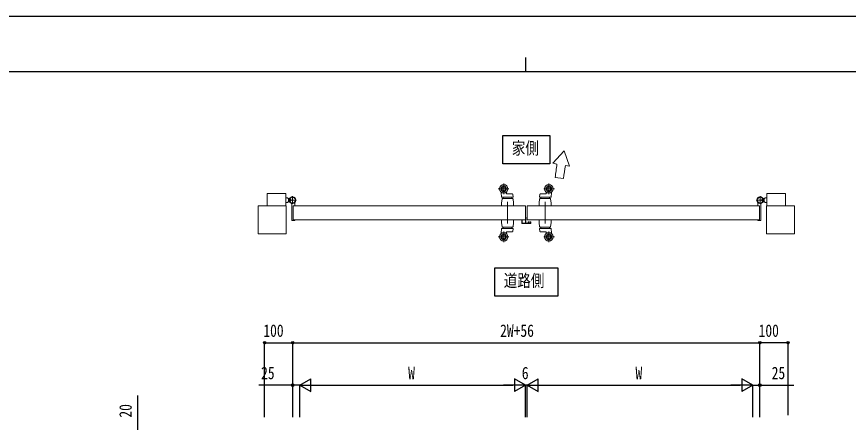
# Model space of a CAD drawing. Units: millimetres, scale not verified. Extents: x -4205 to 4205, y -2970 to 2970.
# Drawn here: x -1809 to 1140, y 1533 to 2970 of the extents above; entities that cross this region are included whole.
import ezdxf
from ezdxf.enums import TextEntityAlignment as Align

# ---------------------------------------------------------------- set-up
doc = ezdxf.new("R2010")
doc.units = ezdxf.units.MM
doc.header["$LTSCALE"] = 12
for name, color, linetype in [('0-2_USER1', 3, 'Continuous'), ('0-5_YKK_D', 6, 'Continuous'), ('0-6_YKK_ZWAK', 7, 'Continuous')]:
    doc.layers.add(name, color=color, linetype=linetype)
doc.layers.add('0-4_YKK_A1', color=4, linetype='Continuous', lineweight=18)
doc.styles.add('ＭＳ ゴシック', font='')
doc.styles.get('ＭＳ ゴシック').set_extended_font_data('MS Gothic')

msp = doc.modelspace()

# ---------------------------------------------------------------- linework, layer by layer
at = {"layer": '0-2_USER1'}
for points in [[(-85.18, 2448.94), (-85.18, 2548.94), (81.22, 2548.94), (81.22, 2448.94)], [(-113.98, 1979.7), (-113.98, 2079.7), (110.02, 2079.7), (110.02, 1979.7)]]:
    msp.add_lwpolyline(points, close=True, dxfattribs=at)
at = {"layer": '0-4_YKK_A1'}
for p, q in [((132.32, 2494.95), (92.1, 2450.43)), ((132.32, 2494.95), (151.19, 2440.01)), ((106.44, 2447.9), (92.1, 2450.43)), ((151.19, 2440.01), (136.41, 2442.61)), ((129.98, 2397.03), (100.14, 2400.21)), ((-63.98, 2360), (-101.98, 2360)), ((-81.98, 2379), (-81.98, 2341)), ((60.02, 2360), (98.02, 2360)), ((78.02, 2379), (78.02, 2341)), ((-921.21, 2341.5), (-921.21, 2300)), ((-919.21, 2343.5), (-856.21, 2343.5)), ((-855.71, 2332.5), (-854.21, 2332.5)), ((-854.21, 2332.5), (-854.21, 2341.5)), ((-854.21, 2332.5), (-854.21, 2300)), ((-831.21, 2334.5), (-831.21, 2306.48)), ((-90.89, 2346.94), (-89.52, 2330.46)), ((-49.53, 2330), (-89.02, 2330)), ((-83.98, 2325.5), (-83.98, 2330)), ((-72.12, 2342.84), (-72.85, 2347.21)), ((-51.54, 2342), (-71.13, 2342)), ((-52.98, 2330), (-52.98, 2325.5)), ((-49.03, 2330.55), (-50.04, 2340.65)), ((45.07, 2330.55), (46.08, 2340.65)), ((45.57, 2330), (85.06, 2330)), ((47.58, 2342), (67.17, 2342)), ((49.02, 2330), (49.02, 2325.5)), ((68.16, 2342.84), (68.89, 2347.21)), ((80.02, 2325.5), (80.02, 2330)), ((86.93, 2346.94), (85.56, 2330.46)), ((827.25, 2334.5), (827.25, 2306.48)), ((850.25, 2332.5), (850.25, 2341.5)), ((850.25, 2332.5), (850.25, 2300)), ((851.75, 2332.5), (850.25, 2332.5)), ((915.25, 2343.5), (852.25, 2343.5)), ((917.25, 2341.5), (917.25, 2300)), ((-849.21, 2311.5), (-856.21, 2311.5)), ((-846.71, 2326), (-841.02, 2326)), ((-816.71, 2320), (-846.21, 2320)), ((-842.71, 2322), (-842.71, 2318)), ((-841.53, 2322), (-842.71, 2322)), ((-842.71, 2321.4), (-836.71, 2321.4)), ((-842.71, 2318.6), (-836.71, 2318.6)), ((-836.71, 2322), (-841.53, 2322)), ((-836.71, 2318), (-841.53, 2318)), ((-836.71, 2318), (-836.71, 2322)), ((-833.21, 2305.06), (-833.21, 2249.5)), ((-827.91, 2300.3), (-823.71, 2300.3)), ((-823.21, 2300.8), (-823.21, 2309.84)), ((-88.22, 2323.78), (-89.98, 2310)), ((-89.98, 2300), (-89.98, 2310)), ((-50.72, 2325.5), (-86.24, 2325.5)), ((-68.48, 2313.99), (-68.48, 2237.61)), ((-46.98, 2310), (-48.74, 2323.78)), ((-46.98, 2300), (-46.98, 2310)), ((43.02, 2310), (44.78, 2323.78)), ((43.02, 2300), (43.02, 2310)), ((46.76, 2325.5), (82.28, 2325.5)), ((64.52, 2313.99), (64.52, 2237.61)), ((84.26, 2323.78), (86.02, 2310)), ((86.02, 2300), (86.02, 2310)), ((812.75, 2320), (842.25, 2320)), ((819.25, 2300.8), (819.25, 2309.84)), ((823.95, 2300.3), (819.75, 2300.3)), ((829.25, 2305.06), (829.25, 2249.5)), ((832.75, 2322), (837.57, 2322)), ((832.75, 2318), (832.75, 2322)), ((838.75, 2321.4), (832.75, 2321.4)), ((838.75, 2318.6), (832.75, 2318.6)), ((832.75, 2318), (837.57, 2318)), ((842.75, 2326), (837.06, 2326)), ((837.57, 2322), (838.75, 2322)), ((838.75, 2322), (838.75, 2318)), ((845.25, 2311.5), (852.25, 2311.5)), ((-919.21, 2300), (-856.21, 2300)), ((-828.21, 2250), (-828.21, 2300)), ((-828.21, 2300), (-828.21, 2250)), ((-828.21, 2299.7), (-828.21, 2250.3)), ((-4.98, 2300), (-827.91, 2300)), ((-89.98, 2300), (-46.98, 2300)), ((-46.98, 2300), (-89.98, 2300)), ((-4.98, 2300), (-4.98, 2250)), ((1.02, 2300), (823.95, 2300)), ((1.02, 2300), (1.02, 2250)), ((86.02, 2300), (43.02, 2300)), ((43.02, 2300), (86.02, 2300)), ((824.25, 2250), (824.25, 2300)), ((824.25, 2300), (824.25, 2250)), ((824.25, 2299.7), (824.25, 2250.3)), ((915.25, 2300), (852.25, 2300)), ((-831.21, 2247.5), (-824.21, 2247.5)), ((-827.91, 2250), (-4.98, 2250)), ((-827.91, 2249.7), (-823.71, 2249.7)), ((-823.21, 2249.2), (-823.21, 2248.5)), ((-46.98, 2250), (-89.98, 2250)), ((-46.98, 2250), (-89.98, 2250)), ((-46.98, 2250), (-89.98, 2250)), ((-89.98, 2250), (-89.98, 2240)), ((-46.98, 2250), (-46.98, 2240)), ((823.95, 2250), (1.02, 2250)), ((43.02, 2250), (86.02, 2250)), ((43.02, 2250), (86.02, 2250)), ((43.02, 2250), (43.02, 2240)), ((43.02, 2250), (86.02, 2250)), ((86.02, 2250), (86.02, 2240)), ((819.25, 2249.2), (819.25, 2248.5)), ((823.95, 2249.7), (819.75, 2249.7)), ((827.25, 2247.5), (820.25, 2247.5)), ((-90.89, 2203.06), (-89.52, 2219.54)), ((-88.22, 2226.22), (-89.98, 2240)), ((-49.53, 2220), (-89.02, 2220)), ((-50.72, 2224.5), (-86.24, 2224.5)), ((-83.98, 2224.5), (-83.98, 2220)), ((-52.98, 2220), (-52.98, 2224.5)), ((-49.03, 2219.45), (-50.04, 2209.35)), ((-46.98, 2240), (-48.74, 2226.22)), ((43.02, 2240), (44.78, 2226.22)), ((45.07, 2219.45), (46.08, 2209.35)), ((45.57, 2220), (85.06, 2220)), ((46.76, 2224.5), (82.28, 2224.5)), ((49.02, 2220), (49.02, 2224.5)), ((80.02, 2224.5), (80.02, 2220)), ((84.26, 2226.22), (86.02, 2240)), ((86.93, 2203.06), (85.56, 2219.54)), ((-63.98, 2190), (-101.98, 2190)), ((-81.98, 2171), (-81.98, 2209)), ((-72.12, 2207.16), (-72.85, 2202.79)), ((-51.54, 2208), (-71.13, 2208)), ((47.58, 2208), (67.17, 2208)), ((60.02, 2190), (98.02, 2190)), ((68.16, 2207.16), (68.89, 2202.79)), ((78.02, 2171), (78.02, 2209))]:
    msp.add_line(p, q, dxfattribs=at)
at = {"layer": '0-4_YKK_A1', "color": 7}
for p, q in [((-17.98, 2237.75), (-17.98, 2249.45)), ((-17.68, 2249.75), (-16.08, 2249.75)), ((-16.78, 2248.45), (-16.78, 2238.55)), ((-16.08, 2248.75), (-16.48, 2248.75)), ((-15.78, 2249.45), (-15.78, 2249.05)), ((-4.98, 2259.25), (-4.48, 2259.25)), ((-4.98, 2239.25), (-4.98, 2257.45)), ((-3.48, 2258.25), (-3.48, 2239.25)), ((4.02, 2238.55), (4.02, 2242.05)), ((5.02, 2243.05), (6.72, 2243.05)), ((5.22, 2241.54), (5.22, 2238.55)), ((6.64, 2241.55), (5.6, 2241.83)), ((7.02, 2242.75), (7.02, 2241.84)), ((11.02, 2241.84), (11.02, 2242.75)), ((11.32, 2243.05), (13.02, 2243.05)), ((12.44, 2241.83), (11.4, 2241.55)), ((12.82, 2238.55), (12.82, 2241.54)), ((14.02, 2242.05), (14.02, 2237.75)), ((13.02, 2236.75), (-16.98, 2236.75)), ((-16.48, 2238.25), (-5.98, 2238.25)), ((-2.48, 2238.25), (3.72, 2238.25)), ((5.52, 2238.25), (12.52, 2238.25))]:
    msp.add_line(p, q, dxfattribs=at)
at = {"layer": '0-4_YKK_A1'}
for points in [[(-846.71, 2326), (-849.21, 2328.5), (-856.21, 2328.5)], [(-849.21, 2311.5), (-846.71, 2314), (-841.02, 2314)], [(-845.06, 2322.1), (-843.11, 2321.15), (-842.5, 2320)], [(-845.06, 2317.9), (-843.11, 2318.85), (-842.5, 2320)], [(-842.71, 2322), (-842.71, 2323.5), (-844.11, 2323.12)], [(-842.71, 2318), (-842.71, 2316.5), (-844.11, 2316.88)], [(-842.71, 2322), (-842.71, 2318), (-841.53, 2318)], [(845.25, 2311.5), (842.75, 2314), (837.06, 2314)], [(838.75, 2322), (838.75, 2318), (837.57, 2318)], [(841.1, 2322.1), (839.15, 2321.15), (838.54, 2320)], [(841.1, 2317.9), (839.15, 2318.85), (838.54, 2320)], [(838.75, 2322), (838.75, 2323.5), (840.15, 2323.12)], [(838.75, 2318), (838.75, 2316.5), (840.15, 2316.88)], [(842.75, 2326), (845.25, 2328.5), (852.25, 2328.5)], [(-921.21, 2300), (-919.71, 2300), (-854.21, 2300)], [(917.25, 2300), (915.75, 2300), (850.25, 2300)]]:
    msp.add_lwpolyline(points, dxfattribs=at)
for points in [[(-853.21, 2300), (-953.21, 2300), (-953.21, 2200), (-853.21, 2200)], [(849.25, 2300), (949.25, 2300), (949.25, 2200), (849.25, 2200)]]:
    msp.add_lwpolyline(points, close=True, dxfattribs=at)
for centre, radius in [((-81.98, 2360), 15), ((-81.98, 2360), 14.7), ((-81.98, 2360), 9.75), ((-81.98, 2360), 6.6), ((78.02, 2360), 15), ((78.02, 2360), 14.7), ((78.02, 2360), 9.75), ((78.02, 2360), 6.6), ((-831.21, 2320), 11.5), ((-831.21, 2320), 10.35), ((827.25, 2320), 11.5), ((827.25, 2320), 10.35), ((-81.98, 2190), 15), ((-81.98, 2190), 14.7), ((-81.98, 2190), 9.75), ((-81.98, 2190), 6.6), ((78.02, 2190), 15), ((78.02, 2190), 14.7), ((78.02, 2190), 9.75), ((78.02, 2190), 6.6)]:
    msp.add_circle(centre, radius, dxfattribs=at)
for centre, radius, start, end in [((-7894.65, 3479.79), 8067.36, 352.30953, 352.65116), ((799.47, 2325.71), 673.28, 170.00114, 173.91932), ((-919.21, 2341.5), 2, 89.99991, 179.99991), ((-856.21, 2341.5), 2, 359.99991, 89.99991), ((-831.21, 2320), 11.5, 321.98772, 244.89722), ((-90.39, 2346.98), 0.5, 57.12534, 184.76364), ((-81.98, 2360), 15, 237.12534, 303.86897), ((-89.02, 2330.5), 0.5, 184.76364, 270), ((-81.98, 2360), 15, 270, 303.86897), ((-73.34, 2347.13), 0.5, 9.46232, 123.86897), ((-71.13, 2343), 1, 189.46232, 270), ((-51.54, 2340.5), 1.5, 5.71059, 90), ((-49.53, 2330.5), 0.5, 270, 5.71059), ((45.57, 2330.5), 0.5, 174.28941, 270), ((47.58, 2340.5), 1.5, 90, 174.28941), ((67.17, 2343), 1, 270, 350.53768), ((69.38, 2347.13), 0.5, 56.13103, 170.53768), ((78.02, 2360), 15, 236.13103, 270), ((78.02, 2360), 15, 236.13103, 302.87466), ((85.06, 2330.5), 0.5, 270, 355.23636), ((86.43, 2346.98), 0.5, 355.23636, 122.87466), ((827.25, 2320), 11.5, 295.10278, 218.01228), ((852.25, 2341.5), 2, 90.00009, 180.00009), ((915.25, 2341.5), 2, 0.00009, 90.00009), ((-836.31, 2320), 9, 165.9647, 194.0353), ((-843.78, 2321.87), 1.3, 105, 165.9647), ((-843.78, 2318.13), 1.3, 194.0353, 255), ((-838.21, 2305.06), 5, 0.00002, 64.89722), ((-827.91, 2300), 0.3, 90, 180), ((-823.71, 2300.8), 0.5, 270, 0), ((-818.21, 2309.84), 5, 141.98772, 180), ((-86.24, 2323.5), 2, 90, 172), ((-50.72, 2323.5), 2, 8, 90), ((46.76, 2323.5), 2, 90, 172), ((82.28, 2323.5), 2, 8, 90), ((814.25, 2309.84), 5, 0, 38.01228), ((819.75, 2300.8), 0.5, 180, 270), ((823.95, 2300), 0.3, 0, 90), ((834.25, 2305.06), 5, 115.10278, 179.99998), ((839.82, 2321.87), 1.3, 14.0353, 75), ((839.82, 2318.13), 1.3, 285, 345.9647), ((832.35, 2320), 9, 345.9647, 14.0353), ((-831.21, 2249.5), 2, 180, 270), ((-827.91, 2250), 0.3, 180, 270), ((-824.21, 2248.5), 1, 270, 0), ((-823.71, 2249.2), 0.5, 0, 90), ((819.75, 2249.2), 0.5, 90, 180), ((820.25, 2248.5), 1, 180, 270), ((823.95, 2250), 0.3, 270, 0), ((827.25, 2249.5), 2, 270, 0), ((-89.02, 2219.5), 0.5, 90, 175.23636), ((-86.24, 2226.5), 2, 188, 270), ((-50.72, 2226.5), 2, 270, 352), ((-49.53, 2219.5), 0.5, 354.28941, 90), ((46.76, 2226.5), 2, 188, 270), ((45.57, 2219.5), 0.5, 90, 185.71059), ((82.28, 2226.5), 2, 270, 352), ((85.06, 2219.5), 0.5, 4.76364, 90), ((-90.39, 2203.02), 0.5, 175.23636, 302.87466), ((-81.98, 2190), 15, 56.13103, 122.87466), ((-81.98, 2190), 15, 56.13103, 90), ((-73.34, 2202.87), 0.5, 236.13103, 350.53768), ((-71.13, 2207), 1, 90, 170.53768), ((-51.54, 2209.5), 1.5, 270, 354.28941), ((47.58, 2209.5), 1.5, 185.71059, 270), ((67.17, 2207), 1, 9.46232, 90), ((69.38, 2202.87), 0.5, 189.46232, 303.86897), ((78.02, 2190), 15, 90, 123.86897), ((78.02, 2190), 15, 57.12534, 123.86897), ((86.43, 2203.02), 0.5, 237.12534, 4.76364)]:
    msp.add_arc(centre, radius, start, end, dxfattribs=at)
at = {"layer": '0-4_YKK_A1', "color": 7}
for centre, radius, start, end in [((-17.68, 2249.45), 0.3, 90, 180), ((-16.48, 2248.45), 0.3, 90, 180), ((-16.08, 2249.45), 0.3, 0, 90), ((-16.08, 2249.05), 0.3, 270, 0), ((-4.48, 2258.25), 1, 360, 90), ((5.02, 2242.05), 1, 90, 180), ((5.52, 2241.54), 0.3, 75, 180), ((6.72, 2241.84), 0.3, 255, 0), ((6.72, 2242.75), 0.3, 360, 90), ((11.32, 2242.75), 0.3, 90, 180), ((11.32, 2241.84), 0.3, 180, 285), ((12.52, 2241.54), 0.3, 0, 105), ((13.02, 2242.05), 1, 0, 90), ((-16.98, 2237.75), 1, 180, 270), ((-16.48, 2238.55), 0.3, 180, 270), ((-5.98, 2239.25), 1, 270, 360), ((-2.48, 2239.25), 1, 180, 270), ((3.72, 2238.55), 0.3, 270, 0), ((5.52, 2238.55), 0.3, 180, 270), ((12.52, 2238.55), 0.3, 270, 0), ((13.02, 2237.75), 1, 270, 0)]:
    msp.add_arc(centre, radius, start, end, dxfattribs=at)
at = {"layer": '0-5_YKK_D'}
for p, q in [((-929.98, 1551.5), (-929.98, 1815.47)), ((-929.98, 1814.47), (-829.98, 1814.47)), ((-829.98, 1665.47), (-829.98, 1815.47)), ((-829.98, 1556.5), (-829.98, 1815.47)), ((-829.98, 1814.47), (826.02, 1814.47)), ((826.02, 1556.5), (826.02, 1815.47)), ((826.02, 1558.5), (826.02, 1815.47)), ((926.02, 1814.47), (826.02, 1814.47)), ((926.02, 1558.5), (926.02, 1815.47)), ((-804.98, 1664.47), (-766.01, 1686.97)), ((-766.01, 1641.97), (-766.01, 1686.97)), ((-4.98, 1664.47), (-43.95, 1686.97)), ((-43.95, 1686.97), (-43.95, 1641.97)), ((1.02, 1664.47), (39.99, 1686.97)), ((39.99, 1641.97), (39.99, 1686.97)), ((801.02, 1664.47), (762.05, 1686.97)), ((762.05, 1686.97), (762.05, 1641.97)), ((-829.98, 1551.5), (-829.98, 1665.47)), ((-804.98, 1551.5), (-804.98, 1665.47)), ((-804.98, 1664.47), (-766.01, 1641.97)), ((-804.98, 1664.47), (-727.04, 1664.47)), ((-759.98, 1664.47), (-49.98, 1664.47)), ((-4.98, 1664.47), (-82.92, 1664.47)), ((-4.98, 1664.47), (-43.95, 1641.97)), ((-4.98, 1664.47), (-21.98, 1664.47)), ((-4.98, 1551.5), (-4.98, 1665.47)), ((1.02, 1664.47), (-4.98, 1664.47)), ((1.02, 1550.9), (1.02, 1665.47)), ((1.02, 1551.5), (1.02, 1665.47)), ((1.02, 1664.47), (18.02, 1664.47)), ((1.02, 1664.47), (39.99, 1641.97)), ((1.02, 1664.47), (78.96, 1664.47)), ((46.02, 1664.47), (756.02, 1664.47)), ((801.02, 1664.47), (723.08, 1664.47)), ((801.02, 1664.47), (762.05, 1641.97)), ((801.02, 1551.5), (801.02, 1665.47)), ((801.02, 1551.5), (801.02, 1665.47)), ((826.02, 1551.5), (826.02, 1665.47))]:
    msp.add_line(p, q, dxfattribs=at)
for points in [[(-804.98, 1664.47), (-829.98, 1664.47), (-950.38, 1664.47)], [(801.02, 1664.47), (826.02, 1664.47), (946.42, 1664.47)], [(-1379.98, 1487.5), (-1379.98, 1507.5), (-1379.98, 1627.9)]]:
    msp.add_lwpolyline(points, dxfattribs=at)
for centre in [(-929.98, 1814.47), (-829.98, 1814.47), (-829.98, 1814.47), (826.02, 1814.47), (826.02, 1814.47), (926.02, 1814.47), (-829.98, 1664.47), (826.02, 1664.47)]:
    msp.add_circle(centre, 4.25, dxfattribs=at)
at = {"layer": '0-6_YKK_ZWAK'}
for p, q in [((-4.98, 2825), (-4.98, 2775)), ((3895.02, 2775), (-3904.98, 2775))]:
    msp.add_line(p, q, dxfattribs=at)
msp.add_lwpolyline([(-4205, -2970), (4205, -2970), (4205, 2970), (-4205, 2970)], close=True, dxfattribs=at)

# ---------------------------------------------------------------- texts
at = {"layer": '0-2_USER1', "style": 'ＭＳ ゴシック', "width": 0.8}
for s, p in [('家側', (-53.18, 2468.94)), ('道路側', (-81.98, 1999.7))]:
    msp.add_text(s, height=43.99, dxfattribs=at).set_placement(p, align=Align.BOTTOM_LEFT)
at = {"layer": '0-5_YKK_D', "style": 'ＭＳ ゴシック', "width": 0.8}
for s, p in [('100', (-934.38, 1822.47)), ('2W+56', (-94.78, 1822.47)), ('100', (821.62, 1822.47)), ('25', (-942.38, 1672.47)), ('W', (-420.98, 1672.47)), ('6', (-17.98, 1672.47)), ('W', (385.02, 1672.47)), ('25', (868.02, 1672.47))]:
    msp.add_text(s, height=43.99, dxfattribs=at).set_placement(p, align=Align.BOTTOM_LEFT)
msp.add_text('20', height=43.99, rotation=90, dxfattribs=at).set_placement((-1387.98, 1549.5), align=Align.BOTTOM_LEFT)

doc.saveas('drawing.dxf')
